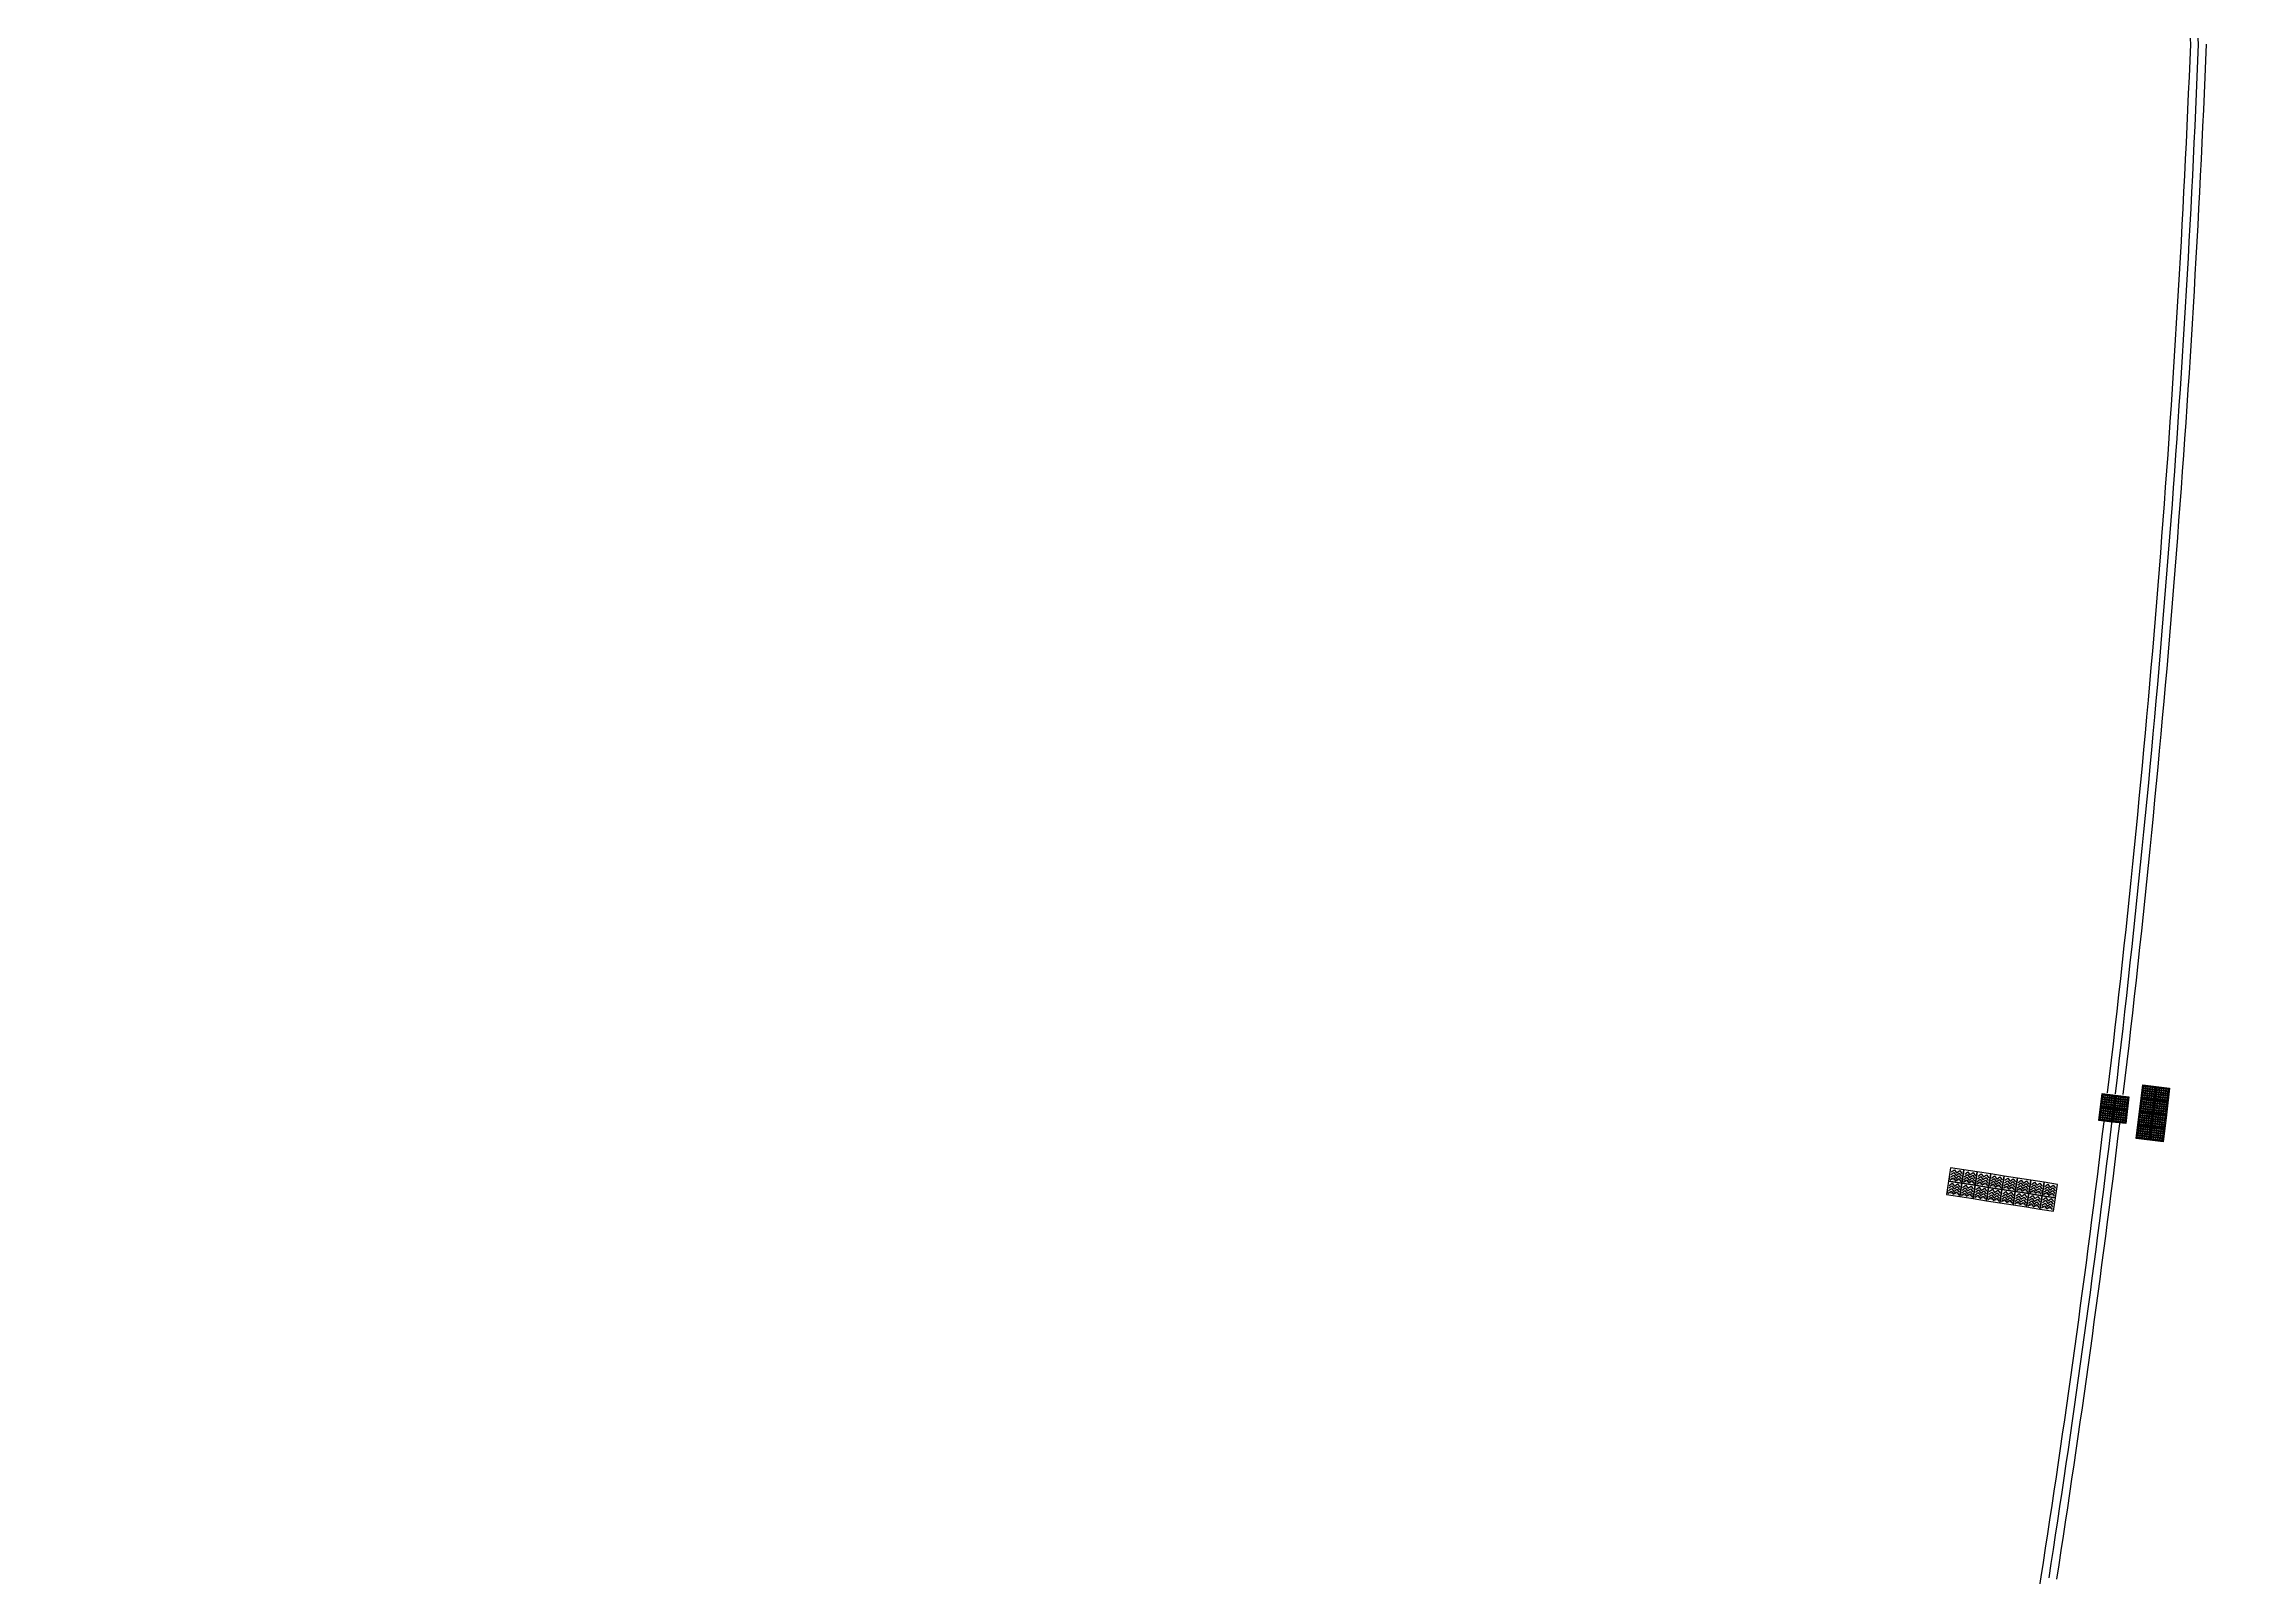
# Model space of a CAD drawing. Header units: millimetres. Extents: x 832728086 to 834530684, y 817551485 to 818349469.
# Drawn here: x 833048745 to 833097630, y 817798143 to 817832159 of the extents above; entities that cross this region are included whole.
import ezdxf

# ---------------------------------------------------------------- set-up
doc = ezdxf.new("R2010")
doc.units = ezdxf.units.MM
doc.header["$LTSCALE"] = 100
doc.layers.add('000-helpline', color=30, linetype='Continuous', lineweight=30, plot=False)
doc.layers.add('000-Tactile-l', color=8, linetype='Continuous')
doc.styles.get("Standard").update_dxf_attribs({"font": 'swiss.ttf'})

# ---------------------------------------------------------------- blocks, each defined once
blk = doc.blocks.new('tactile')
at = {"layer": '000-helpline', "ltscale": 0.015}
for points in [[(834241.288, 817862.736), (834241.586, 817862.7), (834241.55, 817862.402), (834241.252, 817862.438)], [(834241.586, 817862.7), (834241.884, 817862.663), (834241.848, 817862.366), (834241.55, 817862.402)], [(834240.35, 817862.243), (834240.648, 817862.207), (834240.612, 817861.909), (834240.314, 817861.945)], [(834240.386, 817862.541), (834240.684, 817862.505), (834240.648, 817862.207), (834240.35, 817862.243)], [(834240.648, 817862.207), (834240.946, 817862.171), (834240.91, 817861.873), (834240.612, 817861.909)], [(834240.684, 817862.505), (834240.982, 817862.468), (834240.946, 817862.171), (834240.648, 817862.207)], [(834241.216, 817862.14), (834241.514, 817862.104), (834241.478, 817861.806), (834241.18, 817861.842)], [(834241.252, 817862.438), (834241.55, 817862.402), (834241.514, 817862.104), (834241.216, 817862.14)], [(834241.514, 817862.104), (834241.812, 817862.068), (834241.775, 817861.77), (834241.478, 817861.806)], [(834241.55, 817862.402), (834241.848, 817862.366), (834241.812, 817862.068), (834241.514, 817862.104)], [(834241.18, 817861.842), (834241.478, 817861.806), (834241.442, 817861.508), (834241.144, 817861.544)], [(834241.478, 817861.806), (834241.775, 817861.77), (834241.739, 817861.472), (834241.442, 817861.508)]]:
    blk.add_lwpolyline(points, close=True, dxfattribs=at)
at = {"layer": '000-helpline'}
for points in [[(834237.322, 817860.849), (834237.026, 817860.895), (834236.979, 817860.599), (834237.276, 817860.552)], [(834237.618, 817860.803), (834237.322, 817860.849), (834237.276, 817860.552), (834237.572, 817860.506)], [(834237.915, 817860.757), (834237.618, 817860.803), (834237.572, 817860.506), (834237.869, 817860.46)], [(834238.211, 817860.71), (834237.915, 817860.757), (834237.869, 817860.46), (834238.165, 817860.414)], [(834238.508, 817860.664), (834238.211, 817860.71), (834238.165, 817860.414), (834238.461, 817860.368)], [(834238.804, 817860.618), (834238.508, 817860.664), (834238.461, 817860.368), (834238.758, 817860.322)], [(834237.276, 817860.552), (834236.979, 817860.599), (834236.933, 817860.302), (834237.23, 817860.256)], [(834237.572, 817860.506), (834237.276, 817860.552), (834237.23, 817860.256), (834237.526, 817860.21)], [(834237.869, 817860.46), (834237.572, 817860.506), (834237.526, 817860.21), (834237.822, 817860.164)], [(834238.165, 817860.414), (834237.869, 817860.46), (834237.822, 817860.164), (834238.119, 817860.117)], [(834238.461, 817860.368), (834238.165, 817860.414), (834238.119, 817860.117), (834238.415, 817860.071)], [(834238.758, 817860.322), (834238.461, 817860.368), (834238.415, 817860.071), (834238.712, 817860.025)], [(834239.054, 817860.275), (834238.758, 817860.322), (834238.712, 817860.025), (834239.008, 817859.979)], [(834239.1, 817860.572), (834238.804, 817860.618), (834238.758, 817860.322), (834239.054, 817860.275)], [(834239.351, 817860.229), (834239.054, 817860.275), (834239.008, 817859.979), (834239.305, 817859.933)], [(834239.397, 817860.526), (834239.1, 817860.572), (834239.054, 817860.275), (834239.351, 817860.229)]]:
    blk.add_lwpolyline(points, close=True, dxfattribs=at)
for points in [[(834237.014, 817860.624), (834237.082, 817860.674), (834237.132, 817860.605), (834237.201, 817860.655), (834237.251, 817860.587)], [(834237.023, 817860.683), (834237.091, 817860.733), (834237.141, 817860.664), (834237.21, 817860.715), (834237.26, 817860.646)], [(834237.032, 817860.742), (834237.101, 817860.792), (834237.151, 817860.724), (834237.219, 817860.774), (834237.269, 817860.705)], [(834237.041, 817860.802), (834237.11, 817860.852), (834237.16, 817860.783), (834237.228, 817860.833), (834237.278, 817860.765)], [(834237.319, 817860.637), (834237.388, 817860.687), (834237.438, 817860.618), (834237.506, 817860.668), (834237.556, 817860.6)], [(834237.328, 817860.696), (834237.397, 817860.746), (834237.447, 817860.678), (834237.516, 817860.728), (834237.566, 817860.659)], [(834237.338, 817860.755), (834237.406, 817860.805), (834237.456, 817860.737), (834237.525, 817860.787), (834237.575, 817860.718)], [(834237.616, 817860.591), (834237.684, 817860.641), (834237.734, 817860.572), (834237.803, 817860.622), (834237.853, 817860.554)], [(834237.625, 817860.65), (834237.693, 817860.7), (834237.743, 817860.631), (834237.812, 817860.681), (834237.862, 817860.613)], [(834237.634, 817860.709), (834237.703, 817860.759), (834237.753, 817860.691), (834237.821, 817860.741), (834237.871, 817860.672)], [(834237.921, 817860.604), (834237.99, 817860.654), (834238.04, 817860.585), (834238.108, 817860.635), (834238.158, 817860.567)], [(834237.931, 817860.663), (834237.999, 817860.713), (834238.049, 817860.645), (834238.118, 817860.695), (834238.168, 817860.626)], [(834238.227, 817860.617), (834238.296, 817860.667), (834238.346, 817860.598), (834238.414, 817860.648), (834238.464, 817860.58)], [(834236.967, 817860.327), (834237.036, 817860.377), (834237.086, 817860.309), (834237.155, 817860.359), (834237.205, 817860.29)], [(834236.977, 817860.387), (834237.045, 817860.437), (834237.095, 817860.368), (834237.164, 817860.418), (834237.214, 817860.35)], [(834236.986, 817860.446), (834237.054, 817860.496), (834237.104, 817860.427), (834237.173, 817860.477), (834237.223, 817860.409)], [(834236.995, 817860.505), (834237.064, 817860.555), (834237.114, 817860.487), (834237.182, 817860.537), (834237.232, 817860.468)], [(834237.264, 817860.281), (834237.332, 817860.331), (834237.382, 817860.263), (834237.451, 817860.313), (834237.501, 817860.244)], [(834237.273, 817860.34), (834237.342, 817860.39), (834237.392, 817860.322), (834237.46, 817860.372), (834237.51, 817860.303)], [(834237.282, 817860.4), (834237.351, 817860.45), (834237.401, 817860.381), (834237.469, 817860.431), (834237.519, 817860.363)], [(834237.292, 817860.459), (834237.36, 817860.509), (834237.41, 817860.44), (834237.479, 817860.49), (834237.529, 817860.422)], [(834237.31, 817860.577), (834237.379, 817860.628), (834237.429, 817860.559), (834237.497, 817860.609), (834237.547, 817860.541)], [(834237.56, 817860.235), (834237.629, 817860.285), (834237.679, 817860.216), (834237.747, 817860.266), (834237.797, 817860.198)], [(834237.57, 817860.294), (834237.638, 817860.344), (834237.688, 817860.276), (834237.757, 817860.326), (834237.807, 817860.257)], [(834237.579, 817860.353), (834237.647, 817860.403), (834237.697, 817860.335), (834237.766, 817860.385), (834237.816, 817860.316)], [(834237.588, 817860.413), (834237.656, 817860.463), (834237.707, 817860.394), (834237.775, 817860.444), (834237.825, 817860.376)], [(834237.606, 817860.531), (834237.675, 817860.581), (834237.725, 817860.513), (834237.794, 817860.563), (834237.844, 817860.494)], [(834237.857, 817860.189), (834237.925, 817860.239), (834237.975, 817860.17), (834238.044, 817860.22), (834238.094, 817860.152)], [(834237.866, 817860.248), (834237.934, 817860.298), (834237.984, 817860.23), (834238.053, 817860.28), (834238.103, 817860.211)], [(834237.875, 817860.307), (834237.944, 817860.357), (834237.994, 817860.289), (834238.062, 817860.339), (834238.112, 817860.27)], [(834237.884, 817860.367), (834237.953, 817860.417), (834238.003, 817860.348), (834238.071, 817860.398), (834238.122, 817860.33)], [(834237.903, 817860.485), (834237.971, 817860.535), (834238.021, 817860.467), (834238.09, 817860.517), (834238.14, 817860.448)], [(834237.912, 817860.544), (834237.981, 817860.594), (834238.031, 817860.526), (834238.099, 817860.576), (834238.149, 817860.507)], [(834238.153, 817860.143), (834238.222, 817860.193), (834238.272, 817860.124), (834238.34, 817860.174), (834238.39, 817860.106)], [(834238.162, 817860.202), (834238.231, 817860.252), (834238.281, 817860.183), (834238.349, 817860.233), (834238.399, 817860.165)], [(834238.172, 817860.261), (834238.24, 817860.311), (834238.29, 817860.243), (834238.359, 817860.293), (834238.409, 817860.224)], [(834238.181, 817860.32), (834238.249, 817860.37), (834238.299, 817860.302), (834238.368, 817860.352), (834238.418, 817860.283)], [(834238.199, 817860.439), (834238.268, 817860.489), (834238.318, 817860.42), (834238.386, 817860.471), (834238.436, 817860.402)], [(834238.209, 817860.498), (834238.277, 817860.548), (834238.327, 817860.48), (834238.396, 817860.53), (834238.446, 817860.461)], [(834238.218, 817860.558), (834238.286, 817860.608), (834238.336, 817860.539), (834238.405, 817860.589), (834238.455, 817860.521)], [(834238.45, 817860.096), (834238.518, 817860.146), (834238.568, 817860.078), (834238.637, 817860.128), (834238.687, 817860.059)], [(834238.459, 817860.156), (834238.527, 817860.206), (834238.577, 817860.137), (834238.646, 817860.187), (834238.696, 817860.119)], [(834238.468, 817860.215), (834238.537, 817860.265), (834238.587, 817860.196), (834238.655, 817860.246), (834238.705, 817860.178)], [(834238.477, 817860.274), (834238.546, 817860.324), (834238.596, 817860.256), (834238.664, 817860.306), (834238.714, 817860.237)], [(834238.496, 817860.393), (834238.564, 817860.443), (834238.614, 817860.374), (834238.683, 817860.424), (834238.733, 817860.356)], [(834238.505, 817860.452), (834238.573, 817860.502), (834238.624, 817860.434), (834238.692, 817860.484), (834238.742, 817860.415)], [(834238.514, 817860.511), (834238.583, 817860.561), (834238.633, 817860.493), (834238.701, 817860.543), (834238.751, 817860.474)], [(834238.523, 817860.571), (834238.592, 817860.621), (834238.642, 817860.552), (834238.711, 817860.602), (834238.761, 817860.534)], [(834238.755, 817860.109), (834238.824, 817860.159), (834238.874, 817860.091), (834238.942, 817860.141), (834238.992, 817860.072)], [(834238.764, 817860.169), (834238.833, 817860.219), (834238.883, 817860.15), (834238.952, 817860.2), (834239.002, 817860.132)], [(834238.774, 817860.228), (834238.842, 817860.278), (834238.892, 817860.21), (834238.961, 817860.26), (834239.011, 817860.191)], [(834238.792, 817860.347), (834238.861, 817860.397), (834238.911, 817860.328), (834238.979, 817860.378), (834239.029, 817860.31)], [(834238.801, 817860.406), (834238.87, 817860.456), (834238.92, 817860.387), (834238.988, 817860.437), (834239.039, 817860.369)], [(834238.811, 817860.465), (834238.879, 817860.515), (834238.929, 817860.447), (834238.998, 817860.497), (834239.048, 817860.428)], [(834238.82, 817860.524), (834238.888, 817860.574), (834238.938, 817860.506), (834239.007, 817860.556), (834239.057, 817860.487)], [(834239.061, 817860.123), (834239.129, 817860.173), (834239.179, 817860.104), (834239.248, 817860.154), (834239.298, 817860.086)], [(834239.07, 817860.182), (834239.139, 817860.232), (834239.189, 817860.163), (834239.257, 817860.213), (834239.307, 817860.145)], [(834239.089, 817860.3), (834239.157, 817860.35), (834239.207, 817860.282), (834239.276, 817860.332), (834239.326, 817860.263)], [(834239.098, 817860.36), (834239.166, 817860.41), (834239.216, 817860.341), (834239.285, 817860.391), (834239.335, 817860.323)], [(834239.107, 817860.419), (834239.176, 817860.469), (834239.226, 817860.4), (834239.294, 817860.451), (834239.344, 817860.382)], [(834239.116, 817860.478), (834239.185, 817860.528), (834239.235, 817860.46), (834239.303, 817860.51), (834239.353, 817860.441)], [(834238.746, 817860.05), (834238.814, 817860.1), (834238.865, 817860.032), (834238.933, 817860.082), (834238.983, 817860.013)], [(834239.042, 817860.004), (834239.111, 817860.054), (834239.161, 817859.986), (834239.229, 817860.036), (834239.28, 817859.967)], [(834239.052, 817860.063), (834239.12, 817860.113), (834239.17, 817860.045), (834239.239, 817860.095), (834239.289, 817860.026)]]:
    blk.add_lwpolyline(points, dxfattribs=at)
at = {"layer": '000-Tactile-l', "ltscale": 5e-05}
blk.add_line((834235.157, 817826.928), (834239.036, 817851.826), dxfattribs=at)
at = {"layer": '000-Tactile-l'}
for points in [[(834241.216, 817862.14), (834241.288, 817862.736), (834241.884, 817862.663), (834241.812, 817862.068)], [(834240.314, 817861.945), (834240.386, 817862.541), (834240.982, 817862.468), (834240.91, 817861.873)], [(834241.144, 817861.544), (834241.216, 817862.14), (834241.812, 817862.068), (834241.739, 817861.472)]]:
    blk.add_lwpolyline(points, close=True, dxfattribs=at)
at = {"layer": '000-Tactile-l', "ltscale": 0.015}
for centre, radius in [((834241.298, 817862.609), 0.0175), ((834241.298, 817862.609), 0.0125), ((834241.304, 817862.658), 0.0175), ((834241.304, 817862.658), 0.0125), ((834241.31, 817862.708), 0.0175), ((834241.31, 817862.708), 0.0125), ((834241.348, 817862.602), 0.0175), ((834241.348, 817862.602), 0.0125), ((834241.354, 817862.652), 0.0175), ((834241.354, 817862.652), 0.0125), ((834241.36, 817862.702), 0.0175), ((834241.36, 817862.702), 0.0125), ((834241.397, 817862.596), 0.0175), ((834241.397, 817862.596), 0.0125), ((834241.403, 817862.646), 0.0175), ((834241.403, 817862.646), 0.0125), ((834241.409, 817862.696), 0.0175), ((834241.409, 817862.696), 0.0125), ((834241.447, 817862.59), 0.0175), ((834241.447, 817862.59), 0.0125), ((834241.453, 817862.64), 0.0175), ((834241.453, 817862.64), 0.0125), ((834241.459, 817862.69), 0.0175), ((834241.459, 817862.69), 0.0125), ((834241.496, 817862.584), 0.0175), ((834241.496, 817862.584), 0.0125), ((834241.502, 817862.634), 0.0175), ((834241.502, 817862.634), 0.0125), ((834241.508, 817862.684), 0.0175), ((834241.508, 817862.684), 0.0125), ((834241.546, 817862.578), 0.0175), ((834241.546, 817862.578), 0.0125), ((834241.552, 817862.628), 0.0175), ((834241.552, 817862.628), 0.0125), ((834241.558, 817862.678), 0.0175), ((834241.558, 817862.678), 0.0125), ((834241.602, 817862.622), 0.0175), ((834241.602, 817862.622), 0.0125), ((834241.608, 817862.672), 0.0175), ((834241.608, 817862.672), 0.0125), ((834241.651, 817862.616), 0.0175), ((834241.651, 817862.616), 0.0125), ((834241.657, 817862.666), 0.0175), ((834241.657, 817862.666), 0.0125), ((834241.701, 817862.61), 0.0175), ((834241.701, 817862.61), 0.0125), ((834241.707, 817862.66), 0.0175), ((834241.707, 817862.66), 0.0125), ((834241.751, 817862.604), 0.0175), ((834241.751, 817862.604), 0.0125), ((834241.757, 817862.654), 0.0175), ((834241.757, 817862.654), 0.0125), ((834241.8, 817862.598), 0.0175), ((834241.8, 817862.598), 0.0125), ((834241.806, 817862.648), 0.0175), ((834241.806, 817862.648), 0.0125), ((834241.85, 817862.592), 0.0175), ((834241.85, 817862.592), 0.0125), ((834241.856, 817862.642), 0.0175), ((834241.856, 817862.642), 0.0125), ((834240.36, 817862.116), 0.0175), ((834240.36, 817862.116), 0.0125), ((834240.366, 817862.165), 0.0175), ((834240.366, 817862.165), 0.0125), ((834240.372, 817862.215), 0.0175), ((834240.372, 817862.215), 0.0125), ((834240.378, 817862.265), 0.0175), ((834240.378, 817862.265), 0.0125), ((834240.384, 817862.314), 0.0175), ((834240.384, 817862.314), 0.0125), ((834240.39, 817862.364), 0.0175), ((834240.39, 817862.364), 0.0125), ((834240.396, 817862.414), 0.0175), ((834240.396, 817862.414), 0.0125), ((834240.402, 817862.463), 0.0175), ((834240.402, 817862.463), 0.0125), ((834240.408, 817862.513), 0.0175), ((834240.41, 817862.11), 0.0175), ((834240.408, 817862.513), 0.0125), ((834240.41, 817862.11), 0.0125), ((834240.416, 817862.159), 0.0175), ((834240.416, 817862.159), 0.0125), ((834240.422, 817862.209), 0.0175), ((834240.422, 817862.209), 0.0125), ((834240.428, 817862.259), 0.0175), ((834240.428, 817862.259), 0.0125), ((834240.434, 817862.308), 0.0175), ((834240.434, 817862.308), 0.0125), ((834240.44, 817862.358), 0.0175), ((834240.44, 817862.358), 0.0125), ((834240.446, 817862.408), 0.0175), ((834240.446, 817862.408), 0.0125), ((834240.452, 817862.457), 0.0175), ((834240.452, 817862.457), 0.0125), ((834240.458, 817862.507), 0.0175), ((834240.459, 817862.104), 0.0175), ((834240.458, 817862.507), 0.0125), ((834240.459, 817862.104), 0.0125), ((834240.465, 817862.153), 0.0175), ((834240.465, 817862.153), 0.0125), ((834240.471, 817862.203), 0.0175), ((834240.471, 817862.203), 0.0125), ((834240.477, 817862.253), 0.0175), ((834240.477, 817862.253), 0.0125), ((834240.484, 817862.302), 0.0175), ((834240.484, 817862.302), 0.0125), ((834240.49, 817862.352), 0.0175), ((834240.49, 817862.352), 0.0125), ((834240.496, 817862.401), 0.0175), ((834240.496, 817862.401), 0.0125), ((834240.502, 817862.451), 0.0175), ((834240.502, 817862.451), 0.0125), ((834240.508, 817862.501), 0.0175), ((834240.509, 817862.098), 0.0175), ((834240.508, 817862.501), 0.0125), ((834240.509, 817862.098), 0.0125), ((834240.515, 817862.147), 0.0175), ((834240.515, 817862.147), 0.0125), ((834240.521, 817862.197), 0.0175), ((834240.521, 817862.197), 0.0125), ((834240.527, 817862.247), 0.0175), ((834240.527, 817862.247), 0.0125), ((834240.533, 817862.296), 0.0175), ((834240.533, 817862.296), 0.0125), ((834240.539, 817862.346), 0.0175), ((834240.539, 817862.346), 0.0125), ((834240.545, 817862.395), 0.0175), ((834240.545, 817862.395), 0.0125), ((834240.551, 817862.445), 0.0175), ((834240.551, 817862.445), 0.0125), ((834240.557, 817862.495), 0.0175), ((834240.559, 817862.092), 0.0175), ((834240.557, 817862.495), 0.0125), ((834240.559, 817862.092), 0.0125), ((834240.565, 817862.141), 0.0175), ((834240.565, 817862.141), 0.0125), ((834240.571, 817862.191), 0.0175), ((834240.571, 817862.191), 0.0125), ((834240.577, 817862.241), 0.0175), ((834240.577, 817862.241), 0.0125), ((834240.583, 817862.29), 0.0175), ((834240.583, 817862.29), 0.0125), ((834240.589, 817862.34), 0.0175), ((834240.589, 817862.34), 0.0125), ((834240.595, 817862.389), 0.0175), ((834240.595, 817862.389), 0.0125), ((834240.601, 817862.439), 0.0175), ((834240.601, 817862.439), 0.0125), ((834240.607, 817862.489), 0.0175), ((834240.608, 817862.086), 0.0175), ((834240.607, 817862.489), 0.0125), ((834240.614, 817862.135), 0.0175), ((834240.614, 817862.135), 0.0125), ((834240.62, 817862.185), 0.0175), ((834240.62, 817862.185), 0.0125), ((834240.626, 817862.235), 0.0175), ((834240.626, 817862.235), 0.0125), ((834240.632, 817862.284), 0.0175), ((834240.632, 817862.284), 0.0125), ((834240.638, 817862.334), 0.0175), ((834240.638, 817862.334), 0.0125), ((834240.644, 817862.383), 0.0175), ((834240.644, 817862.383), 0.0125), ((834240.65, 817862.433), 0.0175), ((834240.65, 817862.433), 0.0125), ((834240.656, 817862.483), 0.0175), ((834240.656, 817862.483), 0.0125), ((834240.664, 817862.129), 0.0175), ((834240.664, 817862.129), 0.0125), ((834240.67, 817862.179), 0.0175), ((834240.67, 817862.179), 0.0125), ((834240.676, 817862.229), 0.0175), ((834240.676, 817862.229), 0.0125), ((834240.682, 817862.278), 0.0175), ((834240.682, 817862.278), 0.0125), ((834240.688, 817862.328), 0.0175), ((834240.688, 817862.328), 0.0125), ((834240.694, 817862.377), 0.0175), ((834240.694, 817862.377), 0.0125), ((834240.7, 817862.427), 0.0175), ((834240.7, 817862.427), 0.0125), ((834240.706, 817862.477), 0.0175), ((834240.706, 817862.477), 0.0125), ((834240.714, 817862.123), 0.0175), ((834240.714, 817862.123), 0.0125), ((834240.72, 817862.173), 0.0175), ((834240.72, 817862.173), 0.0125), ((834240.726, 817862.223), 0.0175), ((834240.726, 817862.223), 0.0125), ((834240.732, 817862.272), 0.0175), ((834240.732, 817862.272), 0.0125), ((834240.738, 817862.322), 0.0175), ((834240.738, 817862.322), 0.0125), ((834240.744, 817862.371), 0.0175), ((834240.744, 817862.371), 0.0125), ((834240.75, 817862.421), 0.0175), ((834240.75, 817862.421), 0.0125), ((834240.756, 817862.471), 0.0175), ((834240.756, 817862.471), 0.0125), ((834240.763, 817862.117), 0.0175), ((834240.763, 817862.117), 0.0125), ((834240.769, 817862.167), 0.0175), ((834240.769, 817862.167), 0.0125), ((834240.775, 817862.216), 0.0175), ((834240.775, 817862.216), 0.0125), ((834240.781, 817862.266), 0.0175), ((834240.781, 817862.266), 0.0125), ((834240.787, 817862.316), 0.0175), ((834240.787, 817862.316), 0.0125), ((834240.793, 817862.365), 0.0175), ((834240.793, 817862.365), 0.0125), ((834240.799, 817862.415), 0.0175), ((834240.799, 817862.415), 0.0125), ((834240.805, 817862.465), 0.0175), ((834240.805, 817862.465), 0.0125), ((834240.813, 817862.111), 0.0175), ((834240.813, 817862.111), 0.0125), ((834240.819, 817862.161), 0.0175), ((834240.819, 817862.161), 0.0125), ((834240.825, 817862.21), 0.0175), ((834240.825, 817862.21), 0.0125), ((834240.831, 817862.26), 0.0175), ((834240.831, 817862.26), 0.0125), ((834240.837, 817862.31), 0.0175), ((834240.837, 817862.31), 0.0125), ((834240.843, 817862.359), 0.0175), ((834240.843, 817862.359), 0.0125), ((834240.849, 817862.409), 0.0175), ((834240.849, 817862.409), 0.0125), ((834240.855, 817862.459), 0.0175), ((834240.855, 817862.459), 0.0125), ((834240.863, 817862.105), 0.0175), ((834240.863, 817862.105), 0.0125), ((834240.869, 817862.155), 0.0175), ((834240.869, 817862.155), 0.0125), ((834240.875, 817862.204), 0.0175), ((834240.875, 817862.204), 0.0125), ((834240.881, 817862.254), 0.0175), ((834240.881, 817862.254), 0.0125), ((834240.887, 817862.304), 0.0175), ((834240.887, 817862.304), 0.0125), ((834240.893, 817862.353), 0.0175), ((834240.893, 817862.353), 0.0125), ((834240.899, 817862.403), 0.0175), ((834240.899, 817862.403), 0.0125), ((834240.905, 817862.453), 0.0175), ((834240.905, 817862.453), 0.0125), ((834240.912, 817862.099), 0.0175), ((834240.912, 817862.099), 0.0125), ((834240.918, 817862.149), 0.0175), ((834240.918, 817862.149), 0.0125), ((834240.924, 817862.198), 0.0175), ((834240.924, 817862.198), 0.0125), ((834240.93, 817862.248), 0.0175), ((834240.93, 817862.248), 0.0125), ((834240.936, 817862.298), 0.0175), ((834240.936, 817862.298), 0.0125), ((834240.942, 817862.347), 0.0175), ((834240.942, 817862.347), 0.0125), ((834240.948, 817862.397), 0.0175), ((834240.948, 817862.397), 0.0125), ((834240.954, 817862.447), 0.0175), ((834240.954, 817862.447), 0.0125), ((834241.238, 817862.112), 0.0175), ((834241.238, 817862.112), 0.0125), ((834241.244, 817862.162), 0.0175), ((834241.244, 817862.162), 0.0125), ((834241.25, 817862.211), 0.0175), ((834241.25, 817862.211), 0.0125), ((834241.256, 817862.261), 0.0175), ((834241.256, 817862.261), 0.0125), ((834241.262, 817862.311), 0.0175), ((834241.262, 817862.311), 0.0125), ((834241.268, 817862.36), 0.0175), ((834241.268, 817862.36), 0.0125), ((834241.274, 817862.41), 0.0175), ((834241.274, 817862.41), 0.0125), ((834241.28, 817862.46), 0.0175), ((834241.28, 817862.46), 0.0125), ((834241.286, 817862.509), 0.0175), ((834241.287, 817862.106), 0.0175), ((834241.286, 817862.509), 0.0125), ((834241.292, 817862.559), 0.0175), ((834241.287, 817862.106), 0.0125), ((834241.293, 817862.156), 0.0175), ((834241.292, 817862.559), 0.0125), ((834241.293, 817862.156), 0.0125), ((834241.299, 817862.205), 0.0175), ((834241.299, 817862.205), 0.0125), ((834241.305, 817862.255), 0.0175), ((834241.305, 817862.255), 0.0125), ((834241.311, 817862.305), 0.0175), ((834241.311, 817862.305), 0.0125), ((834241.317, 817862.354), 0.0175), ((834241.317, 817862.354), 0.0125), ((834241.323, 817862.404), 0.0175), ((834241.323, 817862.404), 0.0125), ((834241.329, 817862.454), 0.0175), ((834241.329, 817862.454), 0.0125), ((834241.335, 817862.503), 0.0175), ((834241.337, 817862.1), 0.0175), ((834241.335, 817862.503), 0.0125), ((834241.342, 817862.553), 0.0175), ((834241.337, 817862.1), 0.0125), ((834241.343, 817862.15), 0.0175), ((834241.342, 817862.553), 0.0125), ((834241.343, 817862.15), 0.0125), ((834241.349, 817862.199), 0.0175), ((834241.349, 817862.199), 0.0125), ((834241.355, 817862.249), 0.0175), ((834241.355, 817862.249), 0.0125), ((834241.361, 817862.299), 0.0175), ((834241.361, 817862.299), 0.0125), ((834241.367, 817862.348), 0.0175), ((834241.367, 817862.348), 0.0125), ((834241.373, 817862.398), 0.0175), ((834241.373, 817862.398), 0.0125), ((834241.379, 817862.448), 0.0175), ((834241.379, 817862.448), 0.0125), ((834241.385, 817862.497), 0.0175), ((834241.387, 817862.094), 0.0175), ((834241.385, 817862.497), 0.0125), ((834241.391, 817862.547), 0.0175), ((834241.387, 817862.094), 0.0125), ((834241.393, 817862.144), 0.0175), ((834241.391, 817862.547), 0.0125), ((834241.393, 817862.144), 0.0125), ((834241.399, 817862.193), 0.0175), ((834241.399, 817862.193), 0.0125), ((834241.405, 817862.243), 0.0175), ((834241.405, 817862.243), 0.0125), ((834241.411, 817862.293), 0.0175), ((834241.411, 817862.293), 0.0125), ((834241.417, 817862.342), 0.0175), ((834241.417, 817862.342), 0.0125), ((834241.423, 817862.392), 0.0175), ((834241.423, 817862.392), 0.0125), ((834241.429, 817862.442), 0.0175), ((834241.429, 817862.442), 0.0125), ((834241.435, 817862.491), 0.0175), ((834241.436, 817862.088), 0.0175), ((834241.435, 817862.491), 0.0125), ((834241.441, 817862.541), 0.0175), ((834241.442, 817862.138), 0.0175), ((834241.441, 817862.541), 0.0125), ((834241.442, 817862.138), 0.0125), ((834241.448, 817862.187), 0.0175), ((834241.448, 817862.187), 0.0125), ((834241.454, 817862.237), 0.0175), ((834241.454, 817862.237), 0.0125), ((834241.46, 817862.287), 0.0175), ((834241.46, 817862.287), 0.0125), ((834241.466, 817862.336), 0.0175), ((834241.466, 817862.336), 0.0125), ((834241.472, 817862.386), 0.0175), ((834241.472, 817862.386), 0.0125), ((834241.478, 817862.436), 0.0175), ((834241.478, 817862.436), 0.0125), ((834241.484, 817862.485), 0.0175), ((834241.484, 817862.485), 0.0125), ((834241.49, 817862.535), 0.0175), ((834241.492, 817862.132), 0.0175), ((834241.49, 817862.535), 0.0125), ((834241.492, 817862.132), 0.0125), ((834241.498, 817862.181), 0.0175), ((834241.498, 817862.181), 0.0125), ((834241.504, 817862.231), 0.0175), ((834241.504, 817862.231), 0.0125), ((834241.51, 817862.281), 0.0175), ((834241.51, 817862.281), 0.0125), ((834241.516, 817862.33), 0.0175), ((834241.516, 817862.33), 0.0125), ((834241.522, 817862.38), 0.0175), ((834241.522, 817862.38), 0.0125), ((834241.528, 817862.43), 0.0175), ((834241.528, 817862.43), 0.0125), ((834241.534, 817862.479), 0.0175), ((834241.534, 817862.479), 0.0125), ((834241.54, 817862.529), 0.0175), ((834241.542, 817862.126), 0.0175), ((834241.54, 817862.529), 0.0125), ((834241.542, 817862.126), 0.0125), ((834241.548, 817862.175), 0.0175), ((834241.548, 817862.175), 0.0125), ((834241.554, 817862.225), 0.0175), ((834241.554, 817862.225), 0.0125), ((834241.56, 817862.275), 0.0175), ((834241.56, 817862.275), 0.0125), ((834241.566, 817862.324), 0.0175), ((834241.566, 817862.324), 0.0125), ((834241.572, 817862.374), 0.0175), ((834241.572, 817862.374), 0.0125), ((834241.578, 817862.423), 0.0175), ((834241.578, 817862.423), 0.0125), ((834241.584, 817862.473), 0.0175), ((834241.584, 817862.473), 0.0125), ((834241.59, 817862.523), 0.0175), ((834241.591, 817862.12), 0.0175), ((834241.59, 817862.523), 0.0125), ((834241.596, 817862.572), 0.0175), ((834241.591, 817862.12), 0.0125), ((834241.597, 817862.169), 0.0175), ((834241.596, 817862.572), 0.0125), ((834241.597, 817862.169), 0.0125), ((834241.603, 817862.219), 0.0175), ((834241.603, 817862.219), 0.0125), ((834241.609, 817862.269), 0.0175), ((834241.609, 817862.269), 0.0125), ((834241.615, 817862.318), 0.0175), ((834241.615, 817862.318), 0.0125), ((834241.621, 817862.368), 0.0175), ((834241.621, 817862.368), 0.0125), ((834241.627, 817862.417), 0.0175), ((834241.627, 817862.417), 0.0125), ((834241.633, 817862.467), 0.0175), ((834241.633, 817862.467), 0.0125), ((834241.639, 817862.517), 0.0175), ((834241.641, 817862.114), 0.0175), ((834241.639, 817862.517), 0.0125), ((834241.645, 817862.566), 0.0175), ((834241.641, 817862.114), 0.0125), ((834241.647, 817862.163), 0.0175), ((834241.645, 817862.566), 0.0125), ((834241.647, 817862.163), 0.0125), ((834241.653, 817862.213), 0.0175), ((834241.653, 817862.213), 0.0125), ((834241.659, 817862.263), 0.0175), ((834241.659, 817862.263), 0.0125), ((834241.665, 817862.312), 0.0175), ((834241.665, 817862.312), 0.0125), ((834241.671, 817862.362), 0.0175), ((834241.671, 817862.362), 0.0125), ((834241.677, 817862.411), 0.0175), ((834241.677, 817862.411), 0.0125), ((834241.683, 817862.461), 0.0175), ((834241.683, 817862.461), 0.0125), ((834241.689, 817862.511), 0.0175), ((834241.69, 817862.108), 0.0175), ((834241.689, 817862.511), 0.0125), ((834241.695, 817862.56), 0.0175), ((834241.69, 817862.108), 0.0125), ((834241.696, 817862.157), 0.0175), ((834241.695, 817862.56), 0.0125), ((834241.696, 817862.157), 0.0125), ((834241.703, 817862.207), 0.0175), ((834241.703, 817862.207), 0.0125), ((834241.709, 817862.257), 0.0175), ((834241.709, 817862.257), 0.0125), ((834241.715, 817862.306), 0.0175), ((834241.715, 817862.306), 0.0125), ((834241.721, 817862.356), 0.0175), ((834241.721, 817862.356), 0.0125), ((834241.727, 817862.405), 0.0175), ((834241.727, 817862.405), 0.0125), ((834241.733, 817862.455), 0.0175), ((834241.733, 817862.455), 0.0125), ((834241.739, 817862.505), 0.0175), ((834241.74, 817862.102), 0.0175), ((834241.739, 817862.505), 0.0125), ((834241.745, 817862.554), 0.0175), ((834241.74, 817862.102), 0.0125), ((834241.746, 817862.151), 0.0175), ((834241.745, 817862.554), 0.0125), ((834241.746, 817862.151), 0.0125), ((834241.752, 817862.201), 0.0175), ((834241.752, 817862.201), 0.0125), ((834241.758, 817862.251), 0.0175), ((834241.758, 817862.251), 0.0125), ((834241.764, 817862.3), 0.0175), ((834241.764, 817862.3), 0.0125), ((834241.77, 817862.35), 0.0175), ((834241.77, 817862.35), 0.0125), ((834241.776, 817862.399), 0.0175), ((834241.776, 817862.399), 0.0125), ((834241.782, 817862.449), 0.0175), ((834241.782, 817862.449), 0.0125), ((834241.788, 817862.499), 0.0175), ((834241.79, 817862.096), 0.0175), ((834241.788, 817862.499), 0.0125), ((834241.794, 817862.548), 0.0175), ((834241.79, 817862.096), 0.0125), ((834241.796, 817862.145), 0.0175), ((834241.794, 817862.548), 0.0125), ((834241.796, 817862.145), 0.0125), ((834241.802, 817862.195), 0.0175), ((834241.802, 817862.195), 0.0125), ((834241.808, 817862.245), 0.0175), ((834241.808, 817862.245), 0.0125), ((834241.814, 817862.294), 0.0175), ((834241.814, 817862.294), 0.0125), ((834241.82, 817862.344), 0.0175), ((834241.82, 817862.344), 0.0125), ((834241.826, 817862.393), 0.0175), ((834241.826, 817862.393), 0.0125), ((834241.832, 817862.443), 0.0175), ((834241.832, 817862.443), 0.0125), ((834241.838, 817862.493), 0.0175), ((834241.838, 817862.493), 0.0125), ((834241.844, 817862.542), 0.0175), ((834241.844, 817862.542), 0.0125), ((834240.342, 817861.967), 0.0175), ((834240.342, 817861.967), 0.0125), ((834240.348, 817862.016), 0.0175), ((834240.348, 817862.016), 0.0125), ((834240.354, 817862.066), 0.0175), ((834240.354, 817862.066), 0.0125), ((834240.392, 817861.961), 0.0175), ((834240.392, 817861.961), 0.0125), ((834240.398, 817862.01), 0.0175), ((834240.398, 817862.01), 0.0125), ((834240.404, 817862.06), 0.0175), ((834240.404, 817862.06), 0.0125), ((834240.441, 817861.955), 0.0175), ((834240.441, 817861.955), 0.0125), ((834240.447, 817862.004), 0.0175), ((834240.447, 817862.004), 0.0125), ((834240.453, 817862.054), 0.0175), ((834240.453, 817862.054), 0.0125), ((834240.491, 817861.949), 0.0175), ((834240.491, 817861.949), 0.0125), ((834240.497, 817861.998), 0.0175), ((834240.497, 817861.998), 0.0125), ((834240.503, 817862.048), 0.0175), ((834240.503, 817862.048), 0.0125), ((834240.541, 817861.943), 0.0175), ((834240.541, 817861.943), 0.0125), ((834240.547, 817861.992), 0.0175), ((834240.547, 817861.992), 0.0125), ((834240.553, 817862.042), 0.0175), ((834240.553, 817862.042), 0.0125), ((834240.59, 817861.937), 0.0175), ((834240.59, 817861.937), 0.0125), ((834240.596, 817861.986), 0.0175), ((834240.596, 817861.986), 0.0125), ((834240.602, 817862.036), 0.0175), ((834240.602, 817862.036), 0.0125), ((834240.608, 817862.086), 0.0125), ((834240.64, 817861.931), 0.0175), ((834240.64, 817861.931), 0.0125), ((834240.646, 817861.98), 0.0175), ((834240.646, 817861.98), 0.0125), ((834240.652, 817862.03), 0.0175), ((834240.652, 817862.03), 0.0125), ((834240.658, 817862.08), 0.0175), ((834240.658, 817862.08), 0.0125), ((834240.69, 817861.925), 0.0175), ((834240.69, 817861.925), 0.0125), ((834240.696, 817861.974), 0.0175), ((834240.696, 817861.974), 0.0125), ((834240.702, 817862.024), 0.0175), ((834240.702, 817862.024), 0.0125), ((834240.708, 817862.074), 0.0175), ((834240.708, 817862.074), 0.0125), ((834240.739, 817861.919), 0.0175), ((834240.739, 817861.919), 0.0125), ((834240.745, 817861.968), 0.0175), ((834240.745, 817861.968), 0.0125), ((834240.751, 817862.018), 0.0175), ((834240.751, 817862.018), 0.0125), ((834240.757, 817862.068), 0.0175), ((834240.757, 817862.068), 0.0125), ((834240.789, 817861.913), 0.0175), ((834240.789, 817861.913), 0.0125), ((834240.795, 817861.962), 0.0175), ((834240.795, 817861.962), 0.0125), ((834240.801, 817862.012), 0.0175), ((834240.801, 817862.012), 0.0125), ((834240.807, 817862.062), 0.0175), ((834240.807, 817862.062), 0.0125), ((834240.838, 817861.907), 0.0175), ((834240.838, 817861.907), 0.0125), ((834240.845, 817861.956), 0.0175), ((834240.845, 817861.956), 0.0125), ((834240.851, 817862.006), 0.0175), ((834240.851, 817862.006), 0.0125), ((834240.857, 817862.056), 0.0175), ((834240.857, 817862.056), 0.0125), ((834240.888, 817861.901), 0.0175), ((834240.888, 817861.901), 0.0125), ((834240.894, 817861.95), 0.0175), ((834240.894, 817861.95), 0.0125), ((834240.9, 817862), 0.0175), ((834240.9, 817862), 0.0125), ((834240.906, 817862.05), 0.0175), ((834240.906, 817862.05), 0.0125), ((834241.178, 817861.616), 0.0175), ((834241.178, 817861.616), 0.0125), ((834241.184, 817861.665), 0.0175), ((834241.184, 817861.665), 0.0125), ((834241.19, 817861.715), 0.0175), ((834241.19, 817861.715), 0.0125), ((834241.196, 817861.765), 0.0175), ((834241.196, 817861.765), 0.0125), ((834241.202, 817861.814), 0.0175), ((834241.202, 817861.814), 0.0125), ((834241.208, 817861.864), 0.0175), ((834241.208, 817861.864), 0.0125), ((834241.214, 817861.914), 0.0175), ((834241.214, 817861.914), 0.0125), ((834241.22, 817861.963), 0.0175), ((834241.22, 817861.963), 0.0125), ((834241.226, 817862.013), 0.0175), ((834241.227, 817861.61), 0.0175), ((834241.226, 817862.013), 0.0125), ((834241.232, 817862.062), 0.0175), ((834241.227, 817861.61), 0.0125), ((834241.233, 817861.659), 0.0175), ((834241.232, 817862.062), 0.0125), ((834241.233, 817861.659), 0.0125), ((834241.239, 817861.709), 0.0175), ((834241.239, 817861.709), 0.0125), ((834241.245, 817861.759), 0.0175), ((834241.245, 817861.759), 0.0125), ((834241.251, 817861.808), 0.0175), ((834241.251, 817861.808), 0.0125), ((834241.257, 817861.858), 0.0175), ((834241.257, 817861.858), 0.0125), ((834241.263, 817861.908), 0.0175), ((834241.263, 817861.908), 0.0125), ((834241.269, 817861.957), 0.0175), ((834241.269, 817861.957), 0.0125), ((834241.275, 817862.007), 0.0175), ((834241.277, 817861.604), 0.0175), ((834241.275, 817862.007), 0.0125), ((834241.281, 817862.056), 0.0175), ((834241.277, 817861.604), 0.0125), ((834241.283, 817861.653), 0.0175), ((834241.281, 817862.056), 0.0125), ((834241.283, 817861.653), 0.0125), ((834241.289, 817861.703), 0.0175), ((834241.289, 817861.703), 0.0125), ((834241.295, 817861.753), 0.0175), ((834241.295, 817861.753), 0.0125), ((834241.301, 817861.802), 0.0175), ((834241.301, 817861.802), 0.0125), ((834241.307, 817861.852), 0.0175), ((834241.307, 817861.852), 0.0125), ((834241.313, 817861.902), 0.0175), ((834241.313, 817861.902), 0.0125), ((834241.319, 817861.951), 0.0175), ((834241.319, 817861.951), 0.0125), ((834241.325, 817862.001), 0.0175), ((834241.326, 817861.598), 0.0175), ((834241.325, 817862.001), 0.0125), ((834241.331, 817862.05), 0.0175), ((834241.333, 817861.647), 0.0175), ((834241.331, 817862.05), 0.0125), ((834241.333, 817861.647), 0.0125), ((834241.339, 817861.697), 0.0175), ((834241.339, 817861.697), 0.0125), ((834241.345, 817861.747), 0.0175), ((834241.345, 817861.747), 0.0125), ((834241.351, 817861.796), 0.0175), ((834241.351, 817861.796), 0.0125), ((834241.357, 817861.846), 0.0175), ((834241.357, 817861.846), 0.0125), ((834241.363, 817861.896), 0.0175), ((834241.363, 817861.896), 0.0125), ((834241.369, 817861.945), 0.0175), ((834241.369, 817861.945), 0.0125), ((834241.375, 817861.995), 0.0175), ((834241.375, 817861.995), 0.0125), ((834241.381, 817862.044), 0.0175), ((834241.382, 817861.641), 0.0175), ((834241.381, 817862.044), 0.0125), ((834241.382, 817861.641), 0.0125), ((834241.388, 817861.691), 0.0175), ((834241.388, 817861.691), 0.0125), ((834241.394, 817861.741), 0.0175), ((834241.394, 817861.741), 0.0125), ((834241.4, 817861.79), 0.0175), ((834241.4, 817861.79), 0.0125), ((834241.406, 817861.84), 0.0175), ((834241.406, 817861.84), 0.0125), ((834241.412, 817861.89), 0.0175), ((834241.412, 817861.89), 0.0125), ((834241.418, 817861.939), 0.0175), ((834241.418, 817861.939), 0.0125), ((834241.424, 817861.989), 0.0175), ((834241.424, 817861.989), 0.0125), ((834241.43, 817862.038), 0.0175), ((834241.432, 817861.635), 0.0175), ((834241.43, 817862.038), 0.0125), ((834241.432, 817861.635), 0.0125), ((834241.438, 817861.685), 0.0175), ((834241.436, 817862.088), 0.0125), ((834241.438, 817861.685), 0.0125), ((834241.444, 817861.735), 0.0175), ((834241.444, 817861.735), 0.0125), ((834241.45, 817861.784), 0.0175), ((834241.45, 817861.784), 0.0125), ((834241.456, 817861.834), 0.0175), ((834241.456, 817861.834), 0.0125), ((834241.462, 817861.884), 0.0175), ((834241.462, 817861.884), 0.0125), ((834241.468, 817861.933), 0.0175), ((834241.468, 817861.933), 0.0125), ((834241.474, 817861.983), 0.0175), ((834241.474, 817861.983), 0.0125), ((834241.48, 817862.032), 0.0175), ((834241.481, 817861.629), 0.0175), ((834241.48, 817862.032), 0.0125), ((834241.486, 817862.082), 0.0175), ((834241.481, 817861.629), 0.0125), ((834241.487, 817861.679), 0.0175), ((834241.486, 817862.082), 0.0125), ((834241.487, 817861.679), 0.0125), ((834241.493, 817861.729), 0.0175), ((834241.493, 817861.729), 0.0125), ((834241.499, 817861.778), 0.0175), ((834241.499, 817861.778), 0.0125), ((834241.505, 817861.828), 0.0175), ((834241.505, 817861.828), 0.0125), ((834241.511, 817861.877), 0.0175), ((834241.511, 817861.877), 0.0125), ((834241.518, 817861.927), 0.0175), ((834241.518, 817861.927), 0.0125), ((834241.524, 817861.977), 0.0175), ((834241.524, 817861.977), 0.0125), ((834241.53, 817862.026), 0.0175), ((834241.531, 817861.623), 0.0175), ((834241.53, 817862.026), 0.0125), ((834241.536, 817862.076), 0.0175), ((834241.531, 817861.623), 0.0125), ((834241.537, 817861.673), 0.0175), ((834241.536, 817862.076), 0.0125), ((834241.537, 817861.673), 0.0125), ((834241.543, 817861.723), 0.0175), ((834241.543, 817861.723), 0.0125), ((834241.549, 817861.772), 0.0175), ((834241.549, 817861.772), 0.0125), ((834241.555, 817861.822), 0.0175), ((834241.555, 817861.822), 0.0125), ((834241.561, 817861.871), 0.0175), ((834241.561, 817861.871), 0.0125), ((834241.567, 817861.921), 0.0175), ((834241.567, 817861.921), 0.0125), ((834241.573, 817861.971), 0.0175), ((834241.573, 817861.971), 0.0125), ((834241.579, 817862.02), 0.0175), ((834241.581, 817861.617), 0.0175), ((834241.579, 817862.02), 0.0125), ((834241.585, 817862.07), 0.0175), ((834241.581, 817861.617), 0.0125), ((834241.587, 817861.667), 0.0175), ((834241.585, 817862.07), 0.0125), ((834241.587, 817861.667), 0.0125), ((834241.593, 817861.717), 0.0175), ((834241.593, 817861.717), 0.0125), ((834241.599, 817861.766), 0.0175), ((834241.599, 817861.766), 0.0125), ((834241.605, 817861.816), 0.0175), ((834241.605, 817861.816), 0.0125), ((834241.611, 817861.865), 0.0175), ((834241.611, 817861.865), 0.0125), ((834241.617, 817861.915), 0.0175), ((834241.617, 817861.915), 0.0125), ((834241.623, 817861.965), 0.0175), ((834241.623, 817861.965), 0.0125), ((834241.629, 817862.014), 0.0175), ((834241.63, 817861.611), 0.0175), ((834241.629, 817862.014), 0.0125), ((834241.635, 817862.064), 0.0175), ((834241.63, 817861.611), 0.0125), ((834241.636, 817861.661), 0.0175), ((834241.635, 817862.064), 0.0125), ((834241.636, 817861.661), 0.0125), ((834241.642, 817861.711), 0.0175), ((834241.642, 817861.711), 0.0125), ((834241.648, 817861.76), 0.0175), ((834241.648, 817861.76), 0.0125), ((834241.654, 817861.81), 0.0175), ((834241.654, 817861.81), 0.0125), ((834241.66, 817861.859), 0.0175), ((834241.66, 817861.859), 0.0125), ((834241.666, 817861.909), 0.0175), ((834241.666, 817861.909), 0.0125), ((834241.672, 817861.959), 0.0175), ((834241.672, 817861.959), 0.0125), ((834241.678, 817862.008), 0.0175), ((834241.68, 817861.605), 0.0175), ((834241.678, 817862.008), 0.0125), ((834241.684, 817862.058), 0.0175), ((834241.68, 817861.605), 0.0125), ((834241.686, 817861.655), 0.0175), ((834241.684, 817862.058), 0.0125), ((834241.686, 817861.655), 0.0125), ((834241.692, 817861.705), 0.0175), ((834241.692, 817861.705), 0.0125), ((834241.698, 817861.754), 0.0175), ((834241.698, 817861.754), 0.0125), ((834241.704, 817861.804), 0.0175), ((834241.704, 817861.804), 0.0125), ((834241.71, 817861.853), 0.0175), ((834241.71, 817861.853), 0.0125), ((834241.716, 817861.903), 0.0175), ((834241.716, 817861.903), 0.0125), ((834241.722, 817861.953), 0.0175), ((834241.722, 817861.953), 0.0125), ((834241.728, 817862.002), 0.0175), ((834241.73, 817861.599), 0.0175), ((834241.728, 817862.002), 0.0125), ((834241.734, 817862.052), 0.0175), ((834241.736, 817861.649), 0.0175), ((834241.734, 817862.052), 0.0125), ((834241.736, 817861.649), 0.0125), ((834241.742, 817861.699), 0.0175), ((834241.742, 817861.699), 0.0125), ((834241.748, 817861.748), 0.0175), ((834241.748, 817861.748), 0.0125), ((834241.754, 817861.798), 0.0175), ((834241.754, 817861.798), 0.0125), ((834241.76, 817861.847), 0.0175), ((834241.76, 817861.847), 0.0125), ((834241.766, 817861.897), 0.0175), ((834241.766, 817861.897), 0.0125), ((834241.772, 817861.947), 0.0175), ((834241.772, 817861.947), 0.0125), ((834241.778, 817861.996), 0.0175), ((834241.778, 817861.996), 0.0125), ((834241.784, 817862.046), 0.0175), ((834241.784, 817862.046), 0.0125), ((834241.172, 817861.566), 0.0175), ((834241.172, 817861.566), 0.0125), ((834241.221, 817861.56), 0.0175), ((834241.221, 817861.56), 0.0125), ((834241.271, 817861.554), 0.0175), ((834241.271, 817861.554), 0.0125), ((834241.32, 817861.548), 0.0175), ((834241.32, 817861.548), 0.0125), ((834241.326, 817861.598), 0.0125), ((834241.37, 817861.542), 0.0175), ((834241.37, 817861.542), 0.0125), ((834241.376, 817861.592), 0.0175), ((834241.376, 817861.592), 0.0125), ((834241.42, 817861.536), 0.0175), ((834241.42, 817861.536), 0.0125), ((834241.426, 817861.586), 0.0175), ((834241.426, 817861.586), 0.0125), ((834241.469, 817861.53), 0.0175), ((834241.469, 817861.53), 0.0125), ((834241.475, 817861.58), 0.0175), ((834241.475, 817861.58), 0.0125), ((834241.519, 817861.524), 0.0175), ((834241.519, 817861.524), 0.0125), ((834241.525, 817861.574), 0.0175), ((834241.525, 817861.574), 0.0125), ((834241.569, 817861.518), 0.0175), ((834241.569, 817861.518), 0.0125), ((834241.575, 817861.568), 0.0175), ((834241.575, 817861.568), 0.0125), ((834241.618, 817861.512), 0.0175), ((834241.618, 817861.512), 0.0125), ((834241.624, 817861.562), 0.0175), ((834241.624, 817861.562), 0.0125), ((834241.668, 817861.506), 0.0175), ((834241.668, 817861.506), 0.0125), ((834241.674, 817861.556), 0.0175), ((834241.674, 817861.556), 0.0125), ((834241.718, 817861.5), 0.0175), ((834241.718, 817861.5), 0.0125), ((834241.724, 817861.55), 0.0175), ((834241.724, 817861.55), 0.0125), ((834241.73, 817861.599), 0.0125)]:
    blk.add_circle(centre, radius, dxfattribs=at)
at = {"layer": '000-Tactile-l', "ltscale": 5e-05}
for centre, radius, start, end in [((834233.12, 817885.402), 9.241, 2.5593, 71.3039), ((834233.12, 817885.402), 9.416, 2.514, 71.3611), ((833944.385, 817897.729), 298.205, 353.22649, 357.71018), ((833944.385, 817897.729), 298.38, 353.22649, 357.7116), ((833944.385, 817897.729), 298.555, 353.22649, 357.713), ((833944.385, 817897.729), 298.205, 351.14514, 353.11121), ((833944.385, 817897.729), 298.38, 351.14514, 353.11125), ((833944.385, 817897.729), 298.555, 351.14514, 353.11128)]:
    blk.add_arc(centre, radius, start, end, dxfattribs=at)
at = {"layer": '000-helpline', "char_height": 0.06, "attachment_point": 1, "rotation": 351.1451}
for insert in [(834237.007, 817860.69), (834236.961, 817860.393), (834237.257, 817860.347), (834237.303, 817860.643), (834237.554, 817860.301), (834237.6, 817860.597), (834237.85, 817860.255), (834237.896, 817860.551), (834238.146, 817860.208), (834238.193, 817860.505), (834238.443, 817860.162), (834238.489, 817860.459), (834238.785, 817860.412), (834239.082, 817860.366), (834238.739, 817860.116), (834239.036, 817860.07)]:
    blk.add_mtext_dynamic_manual_height_columns('warning', width=0.55619, gutter_width=1, heights=[0], dxfattribs=dict(at, insert=insert))

msp = doc.modelspace()

# ---------------------------------------------------------------- linework, layer by layer
at = {"ltscale": 5}
msp.add_circle((833186042.1669, 817950476.993), 398992.1588, dxfattribs=at)

# ---------------------------------------------------------------- block references
at = {"layer": '000-Tactile-l', "xscale": 1000, "yscale": 1000, "zscale": 1000}
msp.add_blockref('tactile', (-1145990.4835, -53655.9264), dxfattribs=at)

doc.saveas('drawing.dxf')
